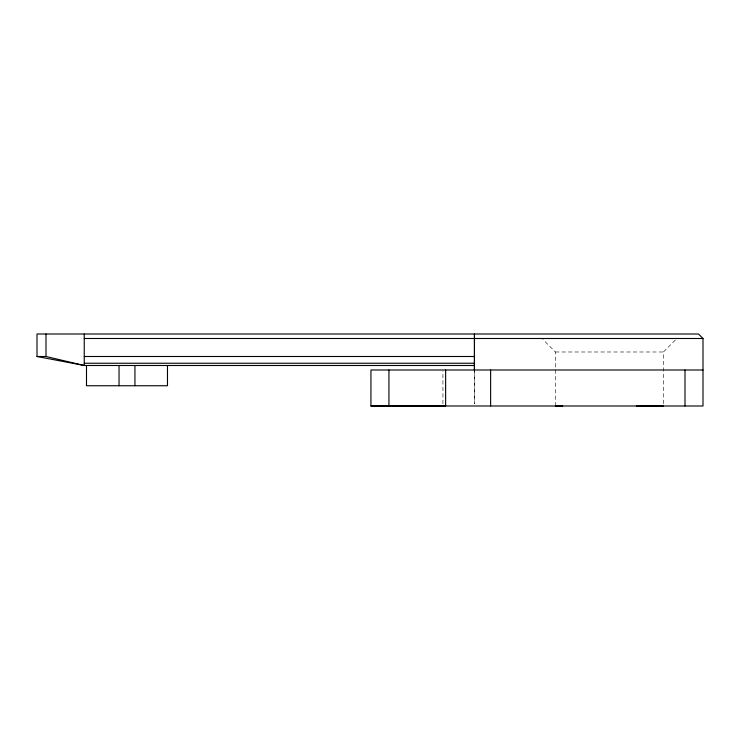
<?xml version="1.0" encoding="UTF-8"?>
<svg xmlns="http://www.w3.org/2000/svg" width="740" height="740" viewBox="0 0 740 740"><rect width="100%" height="100%" fill="white"/><g stroke="black" fill="none" stroke-linecap="round" stroke-linejoin="round"><path stroke-width="0.56" stroke-dasharray="3.7 2.78" d="M442.927 403.753L442.927 371.11M474.423 370.536L474.423 403.716L474.46 371.11M555.416 405.992L555.416 351.99L542.901 339.475M663.401 403.707L663.401 351.99L675.925 339.475M555.416 351.99L663.401 351.99"/><path stroke-width="1.11" d="M474.46 369.991L474.46 333.999L474.433 365.495L84.249 365.495L37 356.495L37 333.999L698.505 333.999L703 338.495L703 406.001L370.934 405.983L370.944 369.991L703 369.991M445.628 369.991L445.628 406.001L388.935 405.964L388.935 369.991M474.423 370.536L474.423 364.811M685 406.001L685 369.991M84.249 338.495L703 338.495M37 356.495L46 356.495L84.249 365.495L84.249 333.999M84.249 356.495L474.433 356.495M84.249 363.248L474.433 363.248M370.934 405.964L388.935 405.964M555.416 405.992L562.65 406.001M636.409 406.001L663.401 406.001M490.629 369.991L490.629 406.001M167.481 365.495L167.481 385.743L86.497 385.743L86.497 365.495M134.939 365.495L134.939 385.743M119.038 365.495L119.038 385.743M46 333.999L46 356.495"/></g></svg>
